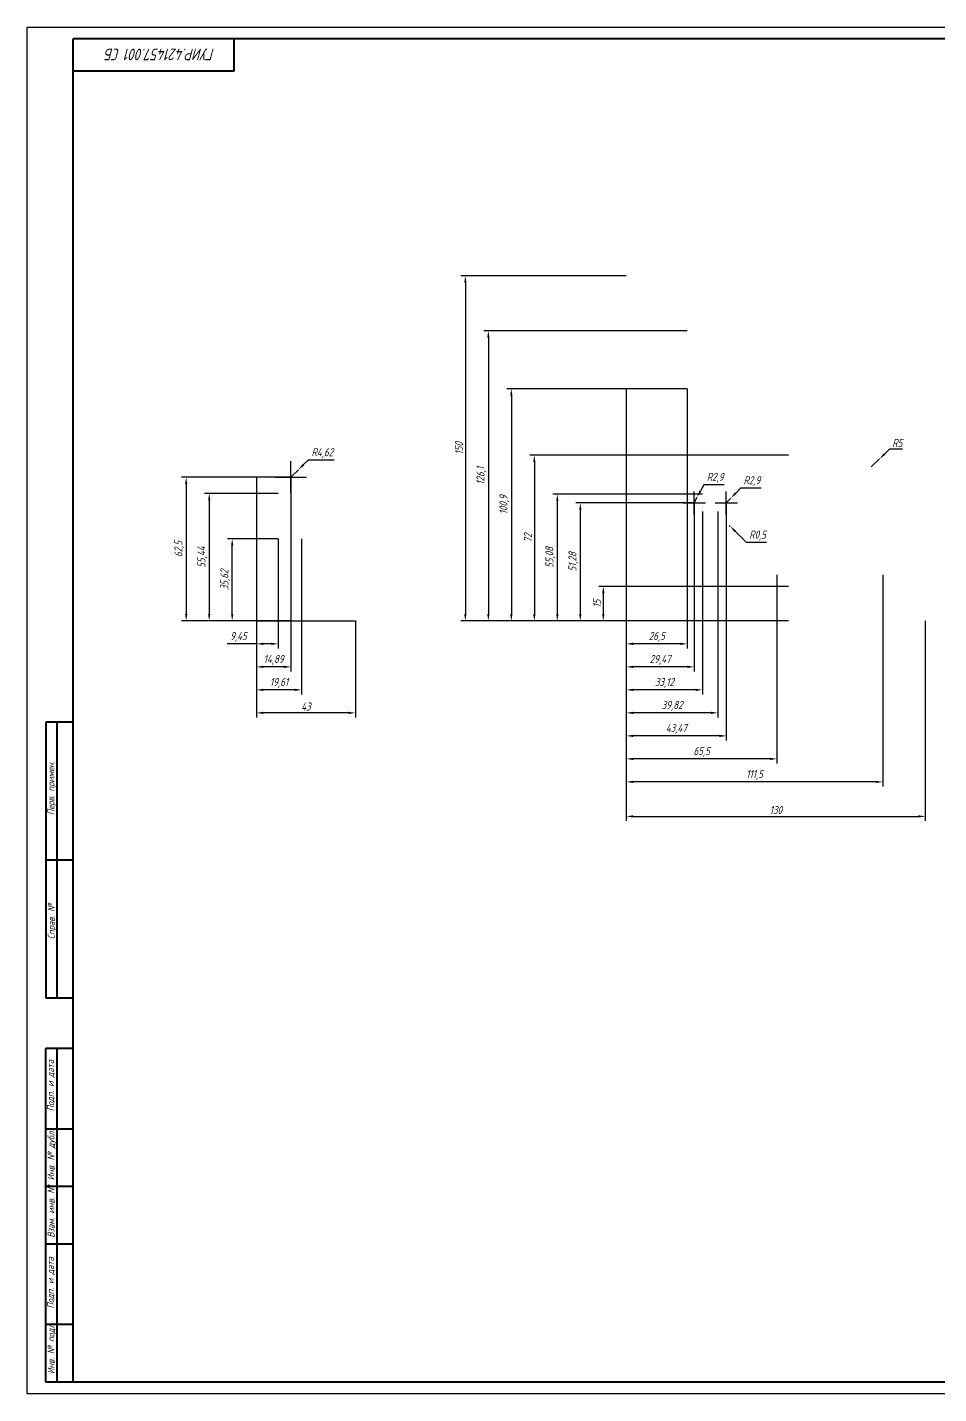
# Paper-space layout 'Layout1' of a CAD drawing. Extents: x -1 to 840, y -1 to 593.
# Drawn here: x -1 to 396, y -1 to 593 of the extents above; entities that cross this region are included whole.
import ezdxf

# ---------------------------------------------------------------- set-up
doc = ezdxf.new("R2010")
doc.units = 0
doc.header["$MEASUREMENT"] = 0
doc.linetypes.add('ACAD_ISO04W100', pattern=[30, 24, -3, 0, -3])
doc.layers.get('0').update_dxf_attribs({"linetype": 'CONTINUOUS'})
doc.layers.get('Defpoints').update_dxf_attribs({"linetype": 'CONTINUOUS'})
doc.layers.add('KONTUR', color=7, linetype='CONTINUOUS')
doc.layers.add('штрих-пунктир', color=7, linetype='ACAD_ISO04W100')
for name, color, linetype, lineweight in [('Основная', 7, 'CONTINUOUS', 40), ('текст', 7, 'CONTINUOUS', 30), ('тонкая', 7, 'CONTINUOUS', 20)]:
    doc.layers.add(name, color=color, linetype=linetype, lineweight=lineweight)
doc.styles.add('GOST type A0', font='', dxfattribs={"oblique": 15, "height": 3.5})
doc.styles.get('GOST type A0').set_extended_font_data('GOST type A')
doc.dimstyles.new('GOST type A', dxfattribs={"dimtxt": 3.5, "dimasz": 3, "dimexe": 2, "dimexo": 0, "dimgap": 1, "dimtad": 1, "dimtoh": 1, "dimtxsty": 'GOST type A0', "dimcen": 0, "dimazin": 2, "dimtfac": 1, "dimtmove": 0, "dimatfit": 3, "dimfxl": 1, "dimarcsym": 0})

# ---------------------------------------------------------------- blocks, each defined once
blk = doc.blocks.new('*D56')
at = {"color": 0, "lineweight": -2, "transparency": 16777216}
for p, q in [((259.68, 386.46), (259.68, 313.18)), ((289.15, 386.46), (289.15, 313.18)), ((286.15, 315.18), (262.68, 315.18))]:
    blk.add_line(p, q, dxfattribs=at)
at = {"color": 0, "transparency": 16777216}
for points in [[(262.68, 315.68), (262.68, 314.68), (259.68, 315.18)], [(286.15, 315.68), (286.15, 314.68), (289.15, 315.18)]]:
    blk.add_solid(points, dxfattribs=at)
at = {"layer": 'Defpoints', "color": 0, "transparency": 16777216}
for p in [(259.68, 386.46), (289.15, 386.46), (259.68, 315.18)]:
    blk.add_point(p, dxfattribs=at)
at = {"color": 0, "transparency": 16777216, "insert": (274.41, 318.2), "char_height": 3.5, "attachment_point": 5, "style": 'GOST type A0'}
blk.add_mtext('29,47', dxfattribs=at)
blk = doc.blocks.new('*D57')
at = {"color": 0, "lineweight": -2, "transparency": 16777216}
for p, q in [((259.68, 382.66), (259.68, 303.18)), ((292.8, 382.66), (292.8, 303.18)), ((289.8, 305.18), (262.68, 305.18))]:
    blk.add_line(p, q, dxfattribs=at)
at = {"color": 0, "transparency": 16777216}
for points in [[(262.68, 305.68), (262.68, 304.68), (259.68, 305.18)], [(289.8, 305.68), (289.8, 304.68), (292.8, 305.18)]]:
    blk.add_solid(points, dxfattribs=at)
at = {"layer": 'Defpoints', "color": 0, "transparency": 16777216}
for p in [(259.68, 382.66), (292.8, 382.66), (259.68, 305.18)]:
    blk.add_point(p, dxfattribs=at)
at = {"color": 0, "transparency": 16777216, "insert": (276.24, 308.2), "char_height": 3.5, "attachment_point": 5, "style": 'GOST type A0'}
blk.add_mtext('33,12', dxfattribs=at)
blk = doc.blocks.new('*D58')
at = {"color": 0, "lineweight": -2, "transparency": 16777216}
for p, q in [((259.68, 382.66), (259.68, 293.18)), ((299.5, 382.66), (299.5, 293.18)), ((296.5, 295.18), (262.68, 295.18))]:
    blk.add_line(p, q, dxfattribs=at)
at = {"color": 0, "transparency": 16777216}
for points in [[(262.68, 295.68), (262.68, 294.68), (259.68, 295.18)], [(296.5, 295.68), (296.5, 294.68), (299.5, 295.18)]]:
    blk.add_solid(points, dxfattribs=at)
at = {"layer": 'Defpoints', "color": 0, "transparency": 16777216}
for p in [(259.68, 382.66), (299.5, 382.66), (259.68, 295.18)]:
    blk.add_point(p, dxfattribs=at)
at = {"color": 0, "transparency": 16777216, "insert": (279.59, 298.2), "char_height": 3.5, "attachment_point": 5, "style": 'GOST type A0'}
blk.add_mtext('39,82', dxfattribs=at)
blk = doc.blocks.new('*D59')
at = {"color": 0, "lineweight": -2, "transparency": 16777216}
for p, q in [((259.68, 386.46), (259.68, 283.18)), ((303.15, 386.46), (303.15, 283.18)), ((300.15, 285.18), (262.68, 285.18))]:
    blk.add_line(p, q, dxfattribs=at)
at = {"color": 0, "transparency": 16777216}
for points in [[(262.68, 285.68), (262.68, 284.68), (259.68, 285.18)], [(300.15, 285.68), (300.15, 284.68), (303.15, 285.18)]]:
    blk.add_solid(points, dxfattribs=at)
at = {"layer": 'Defpoints', "color": 0, "transparency": 16777216}
for p in [(259.68, 386.46), (303.15, 386.46), (259.68, 285.18)]:
    blk.add_point(p, dxfattribs=at)
at = {"color": 0, "transparency": 16777216, "insert": (281.41, 288.2), "char_height": 3.5, "attachment_point": 5, "style": 'GOST type A0'}
blk.add_mtext('43,47', dxfattribs=at)
blk = doc.blocks.new('*D60')
at = {"color": 0, "lineweight": -2, "transparency": 16777216}
for p, q in [((259.68, 436.08), (259.68, 323.18)), ((286.18, 436.08), (286.18, 323.18)), ((283.18, 325.18), (262.68, 325.18))]:
    blk.add_line(p, q, dxfattribs=at)
at = {"color": 0, "transparency": 16777216}
for points in [[(262.68, 325.68), (262.68, 324.68), (259.68, 325.18)], [(283.18, 325.68), (283.18, 324.68), (286.18, 325.18)]]:
    blk.add_solid(points, dxfattribs=at)
at = {"layer": 'Defpoints', "color": 0, "transparency": 16777216}
for p in [(259.68, 436.08), (286.18, 436.08), (259.68, 325.18)]:
    blk.add_point(p, dxfattribs=at)
at = {"color": 0, "transparency": 16777216, "insert": (272.93, 328.2), "char_height": 3.5, "attachment_point": 5, "style": 'GOST type A0'}
blk.add_mtext('26,5', dxfattribs=at)
blk = doc.blocks.new('*D61')
at = {"color": 0, "lineweight": -2, "transparency": 16777216}
for p, q in [((259.68, 355.18), (259.68, 273.18)), ((325.18, 355.18), (325.18, 273.18)), ((322.18, 275.18), (262.68, 275.18))]:
    blk.add_line(p, q, dxfattribs=at)
at = {"color": 0, "transparency": 16777216}
for points in [[(262.68, 275.68), (262.68, 274.68), (259.68, 275.18)], [(322.18, 275.68), (322.18, 274.68), (325.18, 275.18)]]:
    blk.add_solid(points, dxfattribs=at)
at = {"layer": 'Defpoints', "color": 0, "transparency": 16777216}
for p in [(259.68, 355.18), (325.18, 355.18), (259.68, 275.18)]:
    blk.add_point(p, dxfattribs=at)
at = {"color": 0, "transparency": 16777216, "insert": (292.43, 278.2), "char_height": 3.5, "attachment_point": 5, "style": 'GOST type A0'}
blk.add_mtext('65,5', dxfattribs=at)
blk = doc.blocks.new('*D62')
at = {"color": 0, "lineweight": -2, "transparency": 16777216}
for p, q in [((259.68, 355.18), (259.68, 263.18)), ((371.18, 355.18), (371.18, 263.18)), ((368.18, 265.18), (262.68, 265.18))]:
    blk.add_line(p, q, dxfattribs=at)
at = {"color": 0, "transparency": 16777216}
for points in [[(262.68, 265.68), (262.68, 264.68), (259.68, 265.18)], [(368.18, 265.68), (368.18, 264.68), (371.18, 265.18)]]:
    blk.add_solid(points, dxfattribs=at)
at = {"layer": 'Defpoints', "color": 0, "transparency": 16777216}
for p in [(259.68, 355.18), (371.18, 355.18), (259.68, 265.18)]:
    blk.add_point(p, dxfattribs=at)
at = {"color": 0, "transparency": 16777216, "insert": (315.43, 268.2), "char_height": 3.5, "attachment_point": 5, "style": 'GOST type A0'}
blk.add_mtext('111,5', dxfattribs=at)
blk = doc.blocks.new('*D63')
at = {"color": 0, "lineweight": -2, "transparency": 16777216}
for p, q in [((259.68, 335.18), (259.68, 248.18)), ((389.68, 335.18), (389.68, 248.18)), ((262.68, 250.18), (386.68, 250.18))]:
    blk.add_line(p, q, dxfattribs=at)
at = {"color": 0, "transparency": 16777216}
for points in [[(262.68, 250.68), (262.68, 249.68), (259.68, 250.18)], [(386.68, 250.68), (386.68, 249.68), (389.68, 250.18)]]:
    blk.add_solid(points, dxfattribs=at)
at = {"layer": 'Defpoints', "color": 0, "transparency": 16777216}
for p in [(259.68, 335.18), (389.68, 335.18), (389.68, 250.18)]:
    blk.add_point(p, dxfattribs=at)
at = {"color": 0, "transparency": 16777216, "insert": (324.68, 252.93), "char_height": 3.5, "attachment_point": 5, "style": 'GOST type A0'}
blk.add_mtext('130', dxfattribs=at)
blk = doc.blocks.new('*D64')
at = {"color": 0, "lineweight": -2, "transparency": 16777216}
for p, q in [((330.18, 350.18), (247.68, 350.18)), ((249.68, 347.18), (249.68, 338.18)), ((330.18, 335.18), (247.68, 335.18))]:
    blk.add_line(p, q, dxfattribs=at)
at = {"color": 0, "transparency": 16777216}
for points in [[(249.18, 347.18), (250.18, 347.18), (249.68, 350.18)], [(249.18, 338.18), (250.18, 338.18), (249.68, 335.18)]]:
    blk.add_solid(points, dxfattribs=at)
at = {"layer": 'Defpoints', "color": 0, "transparency": 16777216}
for p in [(330.18, 350.18), (249.68, 335.18), (330.18, 335.18)]:
    blk.add_point(p, dxfattribs=at)
at = {"color": 0, "transparency": 16777216, "insert": (246.93, 342.68), "char_height": 3.5, "attachment_point": 5, "rotation": 90, "style": 'GOST type A0'}
blk.add_mtext('15', dxfattribs=at)
blk = doc.blocks.new('*D65')
at = {"color": 0, "lineweight": -2, "transparency": 16777216}
for p, q in [((289.15, 386.46), (237.68, 386.46)), ((239.68, 383.46), (239.68, 338.18)), ((289.15, 335.18), (237.68, 335.18))]:
    blk.add_line(p, q, dxfattribs=at)
at = {"color": 0, "transparency": 16777216}
for points in [[(239.18, 383.46), (240.18, 383.46), (239.68, 386.46)], [(239.18, 338.18), (240.18, 338.18), (239.68, 335.18)]]:
    blk.add_solid(points, dxfattribs=at)
at = {"layer": 'Defpoints', "color": 0, "transparency": 16777216}
for p in [(289.15, 386.46), (239.68, 335.18), (289.15, 335.18)]:
    blk.add_point(p, dxfattribs=at)
at = {"color": 0, "transparency": 16777216, "insert": (236.66, 360.82), "char_height": 3.5, "attachment_point": 5, "rotation": 90, "style": 'GOST type A0'}
blk.add_mtext('51,28', dxfattribs=at)
blk = doc.blocks.new('*D66')
at = {"color": 0, "lineweight": -2, "transparency": 16777216}
for p, q in [((292.8, 390.26), (227.68, 390.26)), ((229.68, 387.26), (229.68, 338.18)), ((292.8, 335.18), (227.68, 335.18))]:
    blk.add_line(p, q, dxfattribs=at)
at = {"color": 0, "transparency": 16777216}
for points in [[(229.18, 387.26), (230.18, 387.26), (229.68, 390.26)], [(229.18, 338.18), (230.18, 338.18), (229.68, 335.18)]]:
    blk.add_solid(points, dxfattribs=at)
at = {"layer": 'Defpoints', "color": 0, "transparency": 16777216}
for p in [(292.8, 390.26), (229.68, 335.18), (292.8, 335.18)]:
    blk.add_point(p, dxfattribs=at)
at = {"color": 0, "transparency": 16777216, "insert": (226.66, 362.72), "char_height": 3.5, "attachment_point": 5, "rotation": 90, "style": 'GOST type A0'}
blk.add_mtext('55,08', dxfattribs=at)
blk = doc.blocks.new('*D67')
at = {"color": 0, "lineweight": -2, "transparency": 16777216}
for p, q in [((330.18, 407.18), (217.68, 407.18)), ((219.68, 404.18), (219.68, 338.18)), ((330.18, 335.18), (217.68, 335.18))]:
    blk.add_line(p, q, dxfattribs=at)
at = {"color": 0, "transparency": 16777216}
for points in [[(219.18, 404.18), (220.18, 404.18), (219.68, 407.18)], [(219.18, 338.18), (220.18, 338.18), (219.68, 335.18)]]:
    blk.add_solid(points, dxfattribs=at)
at = {"layer": 'Defpoints', "color": 0, "transparency": 16777216}
for p in [(330.18, 407.18), (219.68, 335.18), (330.18, 335.18)]:
    blk.add_point(p, dxfattribs=at)
at = {"color": 0, "transparency": 16777216, "insert": (216.93, 371.18), "char_height": 3.5, "attachment_point": 5, "rotation": 90, "style": 'GOST type A0'}
blk.add_mtext('72', dxfattribs=at)
blk = doc.blocks.new('*D68')
at = {"color": 0, "lineweight": -2, "transparency": 16777216}
for p, q in [((286.18, 436.08), (207.68, 436.08)), ((209.68, 433.08), (209.68, 338.18)), ((286.18, 335.18), (207.68, 335.18))]:
    blk.add_line(p, q, dxfattribs=at)
at = {"color": 0, "transparency": 16777216}
for points in [[(209.18, 433.08), (210.18, 433.08), (209.68, 436.08)], [(209.18, 338.18), (210.18, 338.18), (209.68, 335.18)]]:
    blk.add_solid(points, dxfattribs=at)
at = {"layer": 'Defpoints', "color": 0, "transparency": 16777216}
for p in [(286.18, 436.08), (209.68, 335.18), (286.18, 335.18)]:
    blk.add_point(p, dxfattribs=at)
at = {"color": 0, "transparency": 16777216, "insert": (206.66, 385.63), "char_height": 3.5, "attachment_point": 5, "rotation": 90, "style": 'GOST type A0'}
blk.add_mtext('100,9', dxfattribs=at)
blk = doc.blocks.new('*D71')
at = {"color": 0, "lineweight": -2, "transparency": 16777216}
for p, q in [((286.18, 461.28), (197.68, 461.28)), ((199.68, 458.28), (199.68, 338.18)), ((286.18, 335.18), (197.68, 335.18))]:
    blk.add_line(p, q, dxfattribs=at)
at = {"color": 0, "transparency": 16777216}
for points in [[(199.18, 458.28), (200.18, 458.28), (199.68, 461.28)], [(199.18, 338.18), (200.18, 338.18), (199.68, 335.18)]]:
    blk.add_solid(points, dxfattribs=at)
at = {"layer": 'Defpoints', "color": 0, "transparency": 16777216}
for p in [(286.18, 461.28), (199.68, 335.18), (286.18, 335.18)]:
    blk.add_point(p, dxfattribs=at)
at = {"color": 0, "transparency": 16777216, "insert": (196.66, 398.23), "char_height": 3.5, "attachment_point": 5, "rotation": 90, "style": 'GOST type A0'}
blk.add_mtext('126,1', dxfattribs=at)
blk = doc.blocks.new('*D72')
at = {"color": 0, "lineweight": -2, "transparency": 16777216}
for p, q in [((259.68, 485.18), (187.68, 485.18)), ((189.68, 482.18), (189.68, 338.18)), ((259.68, 335.18), (187.68, 335.18))]:
    blk.add_line(p, q, dxfattribs=at)
at = {"color": 0, "transparency": 16777216}
for points in [[(189.18, 482.18), (190.18, 482.18), (189.68, 485.18)], [(189.18, 338.18), (190.18, 338.18), (189.68, 335.18)]]:
    blk.add_solid(points, dxfattribs=at)
at = {"layer": 'Defpoints', "color": 0, "transparency": 16777216}
for p in [(259.68, 485.18), (189.68, 335.18), (259.68, 335.18)]:
    blk.add_point(p, dxfattribs=at)
at = {"color": 0, "transparency": 16777216, "insert": (186.93, 410.18), "char_height": 3.5, "attachment_point": 5, "rotation": 90, "style": 'GOST type A0'}
blk.add_mtext('150', dxfattribs=at)
blk = doc.blocks.new('*D73')
at = {"color": 0, "lineweight": -2, "transparency": 16777216}
for p, q in [((98.86, 370.81), (98.86, 323.18)), ((108.3, 370.81), (108.3, 323.18)), ((98.86, 325.18), (86.17, 325.18)), ((105.3, 325.18), (101.86, 325.18))]:
    blk.add_line(p, q, dxfattribs=at)
at = {"color": 0, "transparency": 16777216}
for points in [[(101.86, 325.68), (101.86, 324.68), (98.86, 325.18)], [(105.3, 325.68), (105.3, 324.68), (108.3, 325.18)]]:
    blk.add_solid(points, dxfattribs=at)
at = {"layer": 'Defpoints', "color": 0, "transparency": 16777216}
for p in [(98.86, 370.81), (108.3, 370.81), (98.86, 325.18)]:
    blk.add_point(p, dxfattribs=at)
at = {"color": 0, "transparency": 16777216, "insert": (91.01, 328.2), "char_height": 3.5, "attachment_point": 5, "style": 'GOST type A0'}
blk.add_mtext('9,45', dxfattribs=at)
blk = doc.blocks.new('*D74')
at = {"color": 0, "lineweight": -2, "transparency": 16777216}
for p, q in [((98.86, 397.68), (98.86, 313.18)), ((113.74, 397.68), (113.74, 313.18)), ((110.74, 315.18), (101.86, 315.18))]:
    blk.add_line(p, q, dxfattribs=at)
at = {"color": 0, "transparency": 16777216}
for points in [[(101.86, 315.68), (101.86, 314.68), (98.86, 315.18)], [(110.74, 315.68), (110.74, 314.68), (113.74, 315.18)]]:
    blk.add_solid(points, dxfattribs=at)
at = {"layer": 'Defpoints', "color": 0, "transparency": 16777216}
for p in [(98.86, 397.68), (113.74, 397.68), (98.86, 315.18)]:
    blk.add_point(p, dxfattribs=at)
at = {"color": 0, "transparency": 16777216, "insert": (106.3, 318.2), "char_height": 3.5, "attachment_point": 5, "style": 'GOST type A0'}
blk.add_mtext('14,89', dxfattribs=at)
blk = doc.blocks.new('*D75')
at = {"color": 0, "lineweight": -2, "transparency": 16777216}
for p, q in [((98.86, 370.81), (98.86, 303.18)), ((118.46, 370.81), (118.46, 303.18)), ((115.46, 305.18), (101.86, 305.18))]:
    blk.add_line(p, q, dxfattribs=at)
at = {"color": 0, "transparency": 16777216}
for points in [[(101.86, 305.68), (101.86, 304.68), (98.86, 305.18)], [(115.46, 305.68), (115.46, 304.68), (118.46, 305.18)]]:
    blk.add_solid(points, dxfattribs=at)
at = {"layer": 'Defpoints', "color": 0, "transparency": 16777216}
for p in [(98.86, 370.81), (118.46, 370.81), (98.86, 305.18)]:
    blk.add_point(p, dxfattribs=at)
at = {"color": 0, "transparency": 16777216, "insert": (108.66, 308.2), "char_height": 3.5, "attachment_point": 5, "style": 'GOST type A0'}
blk.add_mtext('19,61', dxfattribs=at)
blk = doc.blocks.new('*D76')
at = {"color": 0, "lineweight": -2, "transparency": 16777216}
for p, q in [((108.3, 370.81), (86.3, 370.81)), ((88.3, 338.18), (88.3, 367.81)), ((108.3, 335.18), (86.3, 335.18))]:
    blk.add_line(p, q, dxfattribs=at)
at = {"color": 0, "transparency": 16777216}
for points in [[(87.8, 367.81), (88.8, 367.81), (88.3, 370.81)], [(87.8, 338.18), (88.8, 338.18), (88.3, 335.18)]]:
    blk.add_solid(points, dxfattribs=at)
at = {"layer": 'Defpoints', "color": 0, "transparency": 16777216}
for p in [(88.3, 370.81), (108.3, 370.81), (108.3, 335.18)]:
    blk.add_point(p, dxfattribs=at)
at = {"color": 0, "transparency": 16777216, "insert": (85.28, 352.99), "char_height": 3.5, "attachment_point": 5, "rotation": 90, "style": 'GOST type A0'}
blk.add_mtext('35,62', dxfattribs=at)
blk = doc.blocks.new('*D77')
at = {"color": 0, "lineweight": -2, "transparency": 16777216}
for p, q in [((108.3, 390.62), (76.3, 390.62)), ((78.3, 387.62), (78.3, 338.18)), ((108.3, 335.18), (76.3, 335.18))]:
    blk.add_line(p, q, dxfattribs=at)
at = {"color": 0, "transparency": 16777216}
for points in [[(77.8, 387.62), (78.8, 387.62), (78.3, 390.62)], [(77.8, 338.18), (78.8, 338.18), (78.3, 335.18)]]:
    blk.add_solid(points, dxfattribs=at)
at = {"layer": 'Defpoints', "color": 0, "transparency": 16777216}
for p in [(108.3, 390.62), (78.3, 335.18), (108.3, 335.18)]:
    blk.add_point(p, dxfattribs=at)
at = {"color": 0, "transparency": 16777216, "insert": (75.28, 362.9), "char_height": 3.5, "attachment_point": 5, "rotation": 90, "style": 'GOST type A0'}
blk.add_mtext('55,44', dxfattribs=at)
blk = doc.blocks.new('*D78')
at = {"color": 0, "lineweight": -2, "transparency": 16777216}
for p, q in [((113.74, 397.68), (66.3, 397.68)), ((68.3, 394.68), (68.3, 338.18)), ((113.74, 335.18), (66.3, 335.18))]:
    blk.add_line(p, q, dxfattribs=at)
at = {"color": 0, "transparency": 16777216}
for points in [[(67.8, 394.68), (68.8, 394.68), (68.3, 397.68)], [(67.8, 338.18), (68.8, 338.18), (68.3, 335.18)]]:
    blk.add_solid(points, dxfattribs=at)
at = {"layer": 'Defpoints', "color": 0, "transparency": 16777216}
for p in [(113.74, 397.68), (68.3, 335.18), (113.74, 335.18)]:
    blk.add_point(p, dxfattribs=at)
at = {"color": 0, "transparency": 16777216, "insert": (65.28, 366.43), "char_height": 3.5, "attachment_point": 5, "rotation": 90, "style": 'GOST type A0'}
blk.add_mtext('62,5', dxfattribs=at)
blk = doc.blocks.new('*D79')
at = {"color": 0, "lineweight": -2, "transparency": 16777216}
for p, q in [((98.86, 335.18), (98.86, 293.18)), ((141.86, 335.18), (141.86, 293.18)), ((138.86, 295.18), (101.86, 295.18))]:
    blk.add_line(p, q, dxfattribs=at)
at = {"color": 0, "transparency": 16777216}
for points in [[(101.86, 295.68), (101.86, 294.68), (98.86, 295.18)], [(138.86, 295.68), (138.86, 294.68), (141.86, 295.18)]]:
    blk.add_solid(points, dxfattribs=at)
at = {"layer": 'Defpoints', "color": 0, "transparency": 16777216}
for p in [(98.86, 335.18), (141.86, 335.18), (98.86, 295.18)]:
    blk.add_point(p, dxfattribs=at)
at = {"color": 0, "transparency": 16777216, "insert": (120.36, 297.93), "char_height": 3.5, "attachment_point": 5, "style": 'GOST type A0'}
blk.add_mtext('43', dxfattribs=at)
blk = doc.blocks.new('*D124')
at = {"layer": 'Defpoints', "color": 0, "transparency": 16777216}
for p in [(303.15, 386.46), (305.16, 388.55)]:
    blk.add_point(p, dxfattribs=at)
at = {"layer": 'штрих-пунктир', "color": 0, "lineweight": -2, "transparency": 16777216}
for p, q in [((309.32, 392.88), (307.24, 390.71)), ((318.25, 392.88), (309.32, 392.88)), ((303.15, 386.46), (305.16, 388.55))]:
    blk.add_line(p, q, dxfattribs=at)
at = {"layer": 'штрих-пунктир', "color": 0, "transparency": 16777216}
blk.add_solid([(306.88, 391.06), (307.6, 390.37), (305.16, 388.55)], dxfattribs=at)
at = {"layer": 'штрих-пунктир', "color": 0, "transparency": 16777216, "insert": (314.28, 395.89), "char_height": 3.5, "attachment_point": 5, "style": 'GOST type A0'}
blk.add_mtext('R2,9', dxfattribs=at)
blk = doc.blocks.new('*D125')
at = {"layer": 'Defpoints', "color": 0, "transparency": 16777216}
for p in [(289.15, 386.46), (290.5, 389.02)]:
    blk.add_point(p, dxfattribs=at)
at = {"layer": 'штрих-пунктир', "color": 0, "lineweight": -2, "transparency": 16777216}
for p, q in [((293.32, 394.32), (291.91, 391.67)), ((302.25, 394.32), (293.32, 394.32)), ((289.15, 386.46), (290.5, 389.02))]:
    blk.add_line(p, q, dxfattribs=at)
at = {"layer": 'штрих-пунктир', "color": 0, "transparency": 16777216}
blk.add_solid([(291.47, 391.91), (292.35, 391.44), (290.5, 389.02)], dxfattribs=at)
at = {"layer": 'штрих-пунктир', "color": 0, "transparency": 16777216, "insert": (298.29, 397.34), "char_height": 3.5, "attachment_point": 5, "style": 'GOST type A0'}
blk.add_mtext('R2,9', dxfattribs=at)
blk = doc.blocks.new('*D126')
at = {"layer": 'Defpoints', "color": 0, "transparency": 16777216}
for p in [(369.8, 405.63), (366.18, 402.18)]:
    blk.add_point(p, dxfattribs=at)
at = {"layer": 'штрих-пунктир', "color": 0, "lineweight": -2, "transparency": 16777216}
for p, q in [((366.18, 402.18), (369.8, 405.63)), ((374.15, 409.76), (371.97, 407.7)), ((379.83, 409.76), (374.15, 409.76))]:
    blk.add_line(p, q, dxfattribs=at)
at = {"layer": 'штрих-пунктир', "color": 0, "transparency": 16777216}
blk.add_solid([(371.63, 408.06), (372.32, 407.33), (369.8, 405.63)], dxfattribs=at)
at = {"layer": 'штрих-пунктир', "color": 0, "transparency": 16777216, "insert": (377.49, 412.51), "char_height": 3.5, "attachment_point": 5, "style": 'GOST type A0'}
blk.add_mtext('R5', dxfattribs=at)
blk = doc.blocks.new('*D137')
at = {"layer": 'Defpoints', "color": 0, "transparency": 16777216}
for p in [(304.47, 376.68), (304.82, 376.33)]:
    blk.add_point(p, dxfattribs=at)
at = {"layer": 'штрих-пунктир', "color": 0, "lineweight": -2, "transparency": 16777216}
for p, q in [((304.47, 376.68), (304.82, 376.33)), ((311.91, 369.23), (306.94, 374.21)), ((320.59, 369.23), (311.91, 369.23))]:
    blk.add_line(p, q, dxfattribs=at)
at = {"layer": 'штрих-пунктир', "color": 0, "transparency": 16777216}
blk.add_solid([(307.3, 374.56), (306.59, 373.85), (304.82, 376.33)], dxfattribs=at)
at = {"layer": 'штрих-пунктир', "color": 0, "transparency": 16777216, "insert": (316.75, 372.25), "char_height": 3.5, "attachment_point": 5, "style": 'GOST type A0'}
blk.add_mtext('R0,5', dxfattribs=at)
blk = doc.blocks.new('*D138')
at = {"layer": 'Defpoints', "color": 0, "transparency": 16777216}
for p in [(117.06, 400.89), (113.74, 397.68)]:
    blk.add_point(p, dxfattribs=at)
at = {"layer": 'штрих-пунктир', "color": 0, "lineweight": -2, "transparency": 16777216}
for p, q in [((121.37, 405.07), (119.22, 402.98)), ((132.58, 405.07), (121.37, 405.07)), ((113.74, 397.68), (117.06, 400.89))]:
    blk.add_line(p, q, dxfattribs=at)
at = {"layer": 'штрих-пунктир', "color": 0, "transparency": 16777216}
blk.add_solid([(118.87, 403.34), (119.57, 402.62), (117.06, 400.89)], dxfattribs=at)
at = {"layer": 'штрих-пунктир', "color": 0, "transparency": 16777216, "insert": (127.48, 408.08), "char_height": 3.5, "attachment_point": 5, "style": 'GOST type A0'}
blk.add_mtext('R4,62', dxfattribs=at)

psp = doc.layouts.get("Layout1")

# ---------------------------------------------------------------- linework, layer by layer
psp.add_line((98.857, 335.183), (141.857, 335.183))
at = {"layer": 'KONTUR'}
for p, q in [((-0.79, -0.789), (-0.79, 593.211)), ((-0.79, 593.211), (840.21, 593.211)), ((840.21, -0.789), (-0.79, -0.789))]:
    psp.add_line(p, q, dxfattribs=at)
at = {"layer": 'Основная'}
for p, q in [((19.21, 44.211), (19.21, 588.211)), ((835.21, 588.211), (19.21, 588.211)), ((89.21, 574.211), (89.21, 588.211)), ((89.21, 574.211), (19.21, 574.211)), ((7.21, 291.211), (7.21, 171.211)), ((19.21, 291.211), (7.21, 291.211)), ((12.21, 171.211), (12.21, 291.211)), ((19.21, 231.211), (7.21, 231.211)), ((19.21, 171.211), (7.21, 171.211)), ((7.21, 4.211), (7.21, 149.211)), ((19.21, 149.211), (7.21, 149.211)), ((12.21, 4.211), (12.21, 149.211)), ((19.21, 114.211), (7.21, 114.211)), ((19.21, 89.211), (7.21, 89.211)), ((19.21, 64.211), (7.21, 64.211)), ((19.21, 4.211), (19.21, 44.211)), ((19.21, 29.211), (7.21, 29.211)), ((835.21, 4.211), (7.21, 4.211))]:
    psp.add_line(p, q, dxfattribs=at)
at = {"layer": 'штрих-пунктир'}
for p, q in [((113.743, 390.783), (113.743, 404.583)), ((106.843, 397.683), (120.643, 397.683)), ((284.246, 386.463), (294.046, 386.463)), ((289.146, 381.563), (289.146, 391.363)), ((298.246, 386.463), (308.046, 386.463)), ((303.146, 381.563), (303.146, 391.363))]:
    psp.add_line(p, q, dxfattribs=at)

# ---------------------------------------------------------------- texts
at = {"layer": 'текст', "style": 'GOST type A0', "oblique": 15}
for s, p in [('Перв. примен.', (10.963, 250.723)), ('Справ. №', (11.118, 196.838)), ('Подп. и дата', (10.784, 121.981)), ('Инв. № дубл.', (11.029, 91.956)), ('Взам. инв. №', (11.029, 67.029)), ('Подп. и дата', (10.734, 36.244)), ('Инв. № подл.', (11.029, 7.778))]:
    psp.add_text(s, height=3, rotation=90, dxfattribs=at).set_placement(p)
at = {"layer": 'тонкая', "insert": (80.67, 578.91), "char_height": 5, "attachment_point": 1, "rotation": 180, "style": 'GOST type A0'}
psp.add_mtext_dynamic_manual_height_columns('ГУИР.421457.001 СБ', width=52.32757, gutter_width=47.884, heights=[3.685], dxfattribs=at)

# ---------------------------------------------------------------- dimensions: what is measured, and where the dimension line sits
for base, p1, p2, picture, middle in [((189.676, 335.183), (259.676, 485.183), (259.676, 335.183), '*D72', (186.926, 410.183)), ((209.676, 335.183), (286.176, 436.083), (286.176, 335.183), '*D68', (206.663, 385.633)), ((219.676, 335.183), (330.176, 407.183), (330.176, 335.183), '*D67', (216.926, 371.183)), ((68.297, 335.183), (113.743, 397.683), (113.743, 335.183), '*D78', (65.284, 366.433)), ((78.297, 335.183), (108.303, 390.619), (108.303, 335.183), '*D77', (75.284, 362.901)), ((229.676, 335.183), (292.796, 390.263), (292.796, 335.183), '*D66', (226.663, 362.723)), ((239.676, 335.183), (289.146, 386.463), (289.146, 335.183), '*D65', (236.663, 360.823)), ((88.297, 370.807), (108.303, 335.183), (108.303, 370.807), '*D76', (85.284, 352.995)), ((249.676, 335.183), (330.176, 350.183), (330.176, 335.183), '*D64', (246.926, 342.683))]:
    dim = psp.add_linear_dim(base=base, p1=p1, p2=p2, angle=90, dimstyle='GOST type A')
    dim.commit()
    dim.dimension.update_dxf_attribs({"geometry": picture, "text_midpoint": middle})
dim = psp.add_linear_dim(base=(199.676, 335.183), p1=(286.176, 461.283), p2=(286.176, 335.183), angle=90, dimstyle='GOST type A', override={"dimlfac": 1})
dim.commit()
dim.dimension.update_dxf_attribs({"geometry": '*D71', "text_midpoint": (196.663, 398.233)})
for base, p1, p2, picture, middle in [((259.676, 325.183), (286.176, 436.083), (259.676, 436.083), '*D60', (272.926, 328.195)), ((98.857, 315.183), (113.743, 397.683), (98.857, 397.683), '*D74', (106.3, 318.195)), ((259.676, 315.183), (289.146, 386.463), (259.676, 386.463), '*D56', (274.411, 318.195)), ((259.676, 285.183), (303.146, 386.463), (259.676, 386.463), '*D59', (281.411, 288.195)), ((259.676, 305.183), (292.796, 382.663), (259.676, 382.663), '*D57', (276.236, 308.195)), ((259.676, 295.183), (299.496, 382.663), (259.676, 382.663), '*D58', (279.586, 298.195)), ((98.857, 325.183), (108.303, 370.807), (98.857, 370.807), '*D73', (91.013, 328.195)), ((98.857, 305.183), (118.463, 370.807), (98.857, 370.807), '*D75', (108.66, 308.195)), ((259.676, 275.183), (325.176, 355.183), (259.676, 355.183), '*D61', (292.426, 278.195)), ((259.676, 265.183), (371.176, 355.183), (259.676, 355.183), '*D62', (315.426, 268.195)), ((98.857, 295.183), (141.857, 335.183), (98.857, 335.183), '*D79', (120.357, 297.933)), ((389.676, 250.183), (259.676, 335.183), (389.676, 335.183), '*D63', (324.676, 252.933))]:
    dim = psp.add_linear_dim(base=base, p1=p1, p2=p2, dimstyle='GOST type A')
    dim.commit()
    dim.dimension.update_dxf_attribs({"geometry": picture, "text_midpoint": middle})
at = {"layer": 'штрих-пунктир'}
for center, mpoint, picture, middle in [((113.743, 397.683), (117.062, 400.895), '*D138', (127.478, 408.08)), ((366.176, 402.183), (369.798, 405.629), '*D126', (377.489, 412.515)), ((289.146, 386.463), (290.505, 389.024), '*D125', (298.285, 397.337)), ((303.146, 386.463), (305.156, 388.553), '*D124', (314.285, 395.889)), ((304.471, 376.683), (304.824, 376.329), '*D137', (316.75, 372.246))]:
    dim = psp.add_radius_dim(center=center, mpoint=mpoint, dimstyle='GOST type A', override={"dimlfac": -1}, dxfattribs=at)
    dim.commit()
    dim.dimension.update_dxf_attribs({"geometry": picture, "text_midpoint": middle})

doc.saveas('drawing.dxf')
